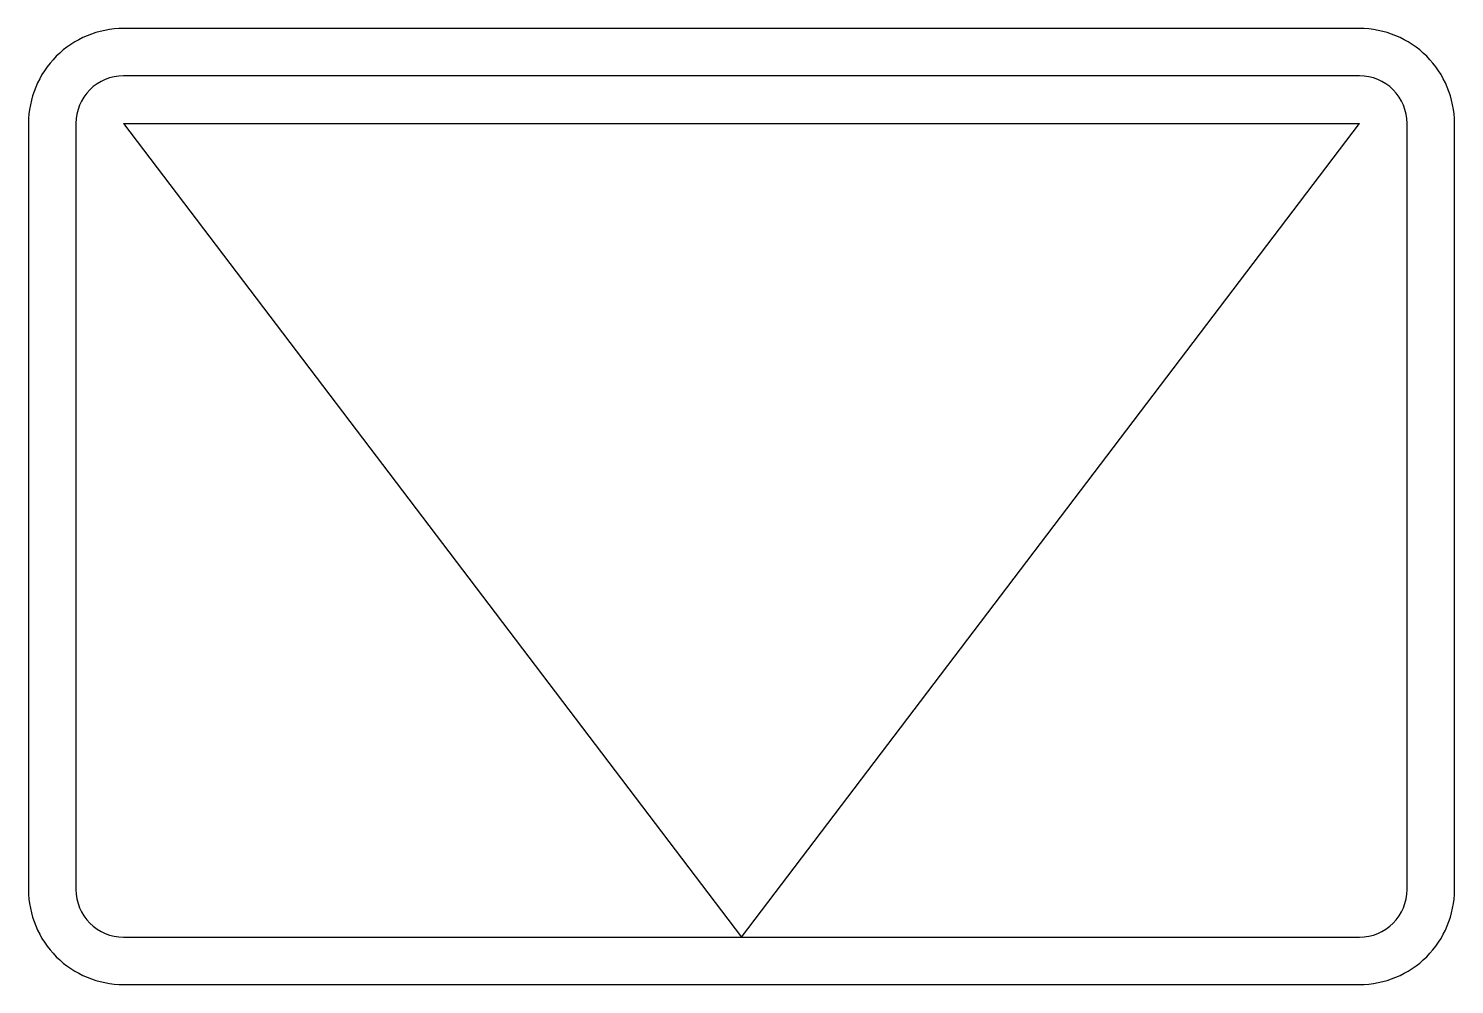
# Model space of a CAD drawing. Extents: x -0.422 to 0.422, y -0.269 to 0.297.
import ezdxf

# ---------------------------------------------------------------- set-up
doc = ezdxf.new("R2010")
doc.units = 0
doc.header["$LTSCALE"] = 0.2

msp = doc.modelspace()

# ---------------------------------------------------------------- linework, layer by layer
at = {"flags": 128}
for points in [[(-0.42176, 0.24077), (-0.42176, -0.2127, 0.414214), (-0.36564, -0.26883), (0.36564, -0.26883, 0.414214), (0.42176, -0.2127), (0.42176, 0.24077, 0.414214), (0.36564, 0.29689), (-0.36564, 0.29689, 0.414214)], [(-0.3937, 0.24077), (-0.3937, -0.2127, 0.414214), (-0.36564, -0.24077), (0.36564, -0.24077, 0.414214), (0.3937, -0.2127), (0.3937, 0.24077, 0.414214), (0.36564, 0.26883), (-0.36564, 0.26883, 0.414214)]]:
    msp.add_lwpolyline(points, format="xyb", close=True, dxfattribs=at)
for points in [[(-0.36564, 0.24077), (0, -0.24077), (0.36564, 0.24077)], [(-0.36564, 0.24077), (0.36564, 0.24077)]]:
    msp.add_lwpolyline(points, dxfattribs=at)

doc.saveas('drawing.dxf')
